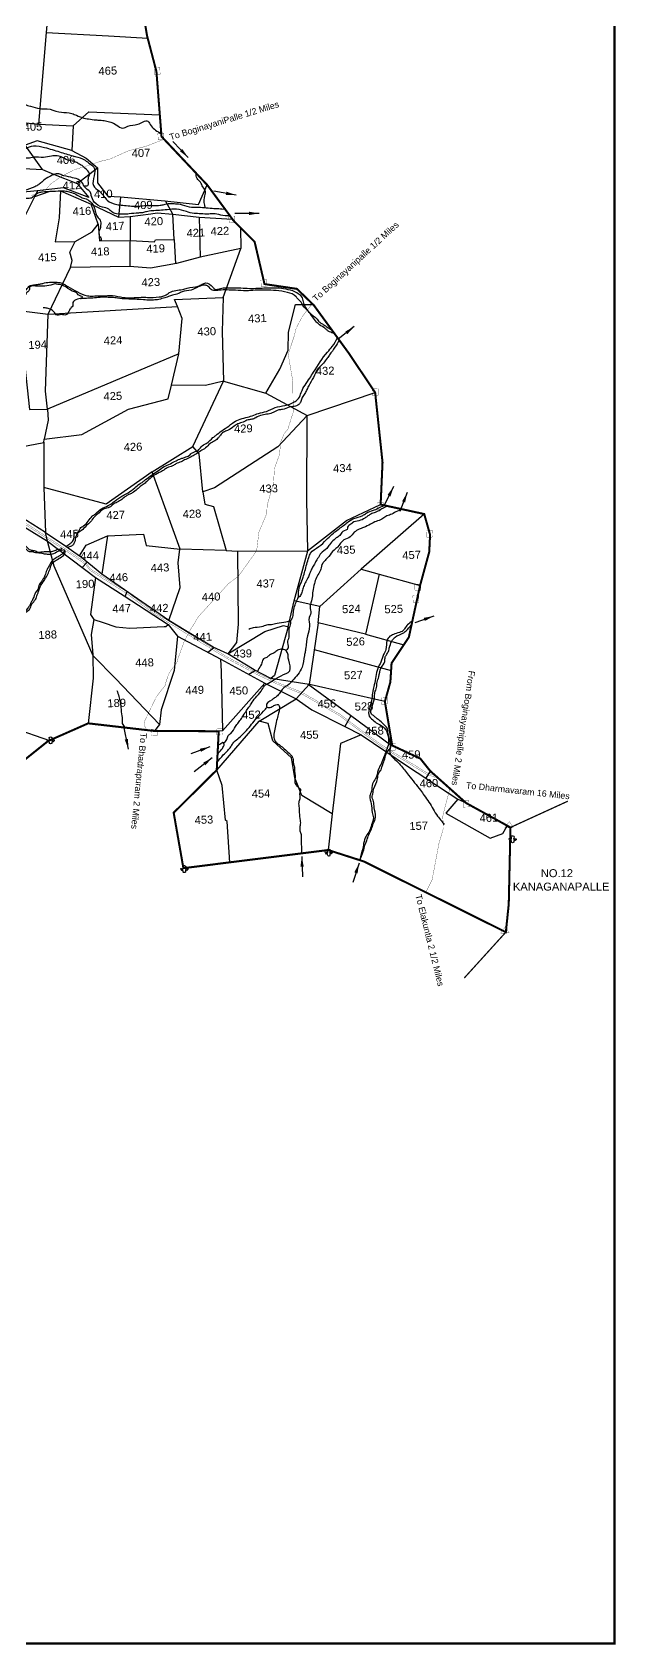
# Model space of a CAD drawing. Header units: feet. Extents: x 758300 to 768654, y 1597949 to 1607646.
# Drawn here: x 766350 to 768654, y 1597949 to 1604320 of the extents above; entities that cross this region are included whole.
import ezdxf

# ---------------------------------------------------------------- set-up
doc = ezdxf.new("R2010")
doc.units = ezdxf.units.FT
doc.header["$LTSCALE"] = 15
doc.header["$MEASUREMENT"] = 0
doc.linetypes.add('HIDDEN2', pattern=[0.1875, 0.125, -0.0625])
for name, color, linetype in [('PLOT', 7, 'Continuous'), ('PLOT NO', 7, 'Continuous'), ('ROAD', 6, 'Continuous'), ('TANKS AND STREAMS', 4, 'Continuous'), ('TEXT', 1, 'Continuous'), ('VILLAGE BOUNDARY', 5, 'Continuous'), ('VILLAGE N STONES', 1, 'Continuous')]:
    doc.layers.add(name, color=color, linetype=linetype)
doc.styles.get("Standard").update_dxf_attribs({"font": 'arial.ttf'})
doc.dimstyles.get("Standard").update_dxf_attribs({"dimtxt": 0.18, "dimasz": 40, "dimexe": 0.18, "dimexo": 0.0625, "dimgap": 0.09, "dimtad": 0, "dimtih": 1, "dimtoh": 1, "dimdec": 4, "dimzin": 0, "dimdsep": 46, "dimtxsty": 'Standard', "dimcen": 0.09, "dimadec": 0, "dimazin": 0, "dimtfac": 1, "dimtdec": 4, "dimtofl": 0, "dimtmove": 0, "dimatfit": 3, "dimfxl": 1, "dimtolj": 1, "dimtzin": 0, "dimarcsym": 0})

msp = doc.modelspace()

# ---------------------------------------------------------------- linework, layer by layer
at = {"layer": 'PLOT'}
for points in [[(766435.9, 1604656.6), (766405.5, 1604319.4), (766651, 1604306.3), (766805.9, 1604297.2)], [(766405.5, 1604319.4), (766375, 1603957.1), (766511.3, 1603950.4), (766573.9, 1604006.1), (766853.8, 1603993.7)], [(766506.1, 1603853.5), (766369, 1603891.9), (766321.7, 1603874.7), (766255.2, 1603872.1), (766125.4, 1603835.2), (766005.7, 1603801.5), (765954.9, 1603822.2), (765764.8, 1603814.7), (765563.9, 1603795.4), (765429.9, 1603815.7), (765379.3, 1603859.2), (765286.7, 1603894.1), (765246.6, 1603909.3), (765191.8, 1603930), (765178.8, 1603930.5), (765090.3, 1603991.4), (765089.7, 1604008.7), (765174.8, 1604004.9), (765184.4, 1603994.9), (765191.8, 1603930)], [(766189.8, 1603976.7), (766375, 1603957.1)], [(766511.3, 1603950.4), (766506.1, 1603853.5), (766562.5, 1603823), (766607.2, 1603785.2), (766608.3, 1603725.6), (766648.1, 1603673.1), (766698.7, 1603669.6), (766873.3, 1603654.2), (767006.9, 1603639.8), (767040.5, 1603717.5)], [(766201.9, 1603762.4), (766290.4, 1603784), (766390.7, 1603778.6), (766321.7, 1603874.7)], [(766390.7, 1603778.6), (766434.6, 1603760.2), (766527.5, 1603723.4), (766607.2, 1603785.2)], [(766527.5, 1603723.4), (766574.1, 1603667.6), (766473.4, 1603705.7), (766369.4, 1603694.2), (765993, 1603656.4), (766005.4, 1603703.7)], [(765993, 1603656.4), (765970.7, 1603627.4), (766218.6, 1603586.4), (766277.4, 1603505.4), (766360.5, 1603671.7), (766371.9, 1603694.5)], [(766360.5, 1603671.7), (766421.4, 1603691.9), (766462, 1603693.8), (766583.2, 1603641.4), (766690.2, 1603589.5), (766737.2, 1603592.2), (766817.9, 1603602.9), (766843.4, 1603606.3), (766905.2, 1603602.3), (766876.3, 1603653.9)], [(766462, 1603693.8), (766456.4, 1603587.5), (766440.4, 1603492.2), (766519.6, 1603494.2)], [(766610.5, 1603561.5), (766583.2, 1603641.4)], [(766698.7, 1603669.6), (766690.2, 1603589.5)], [(767172.5, 1603548), (767173, 1603466.3), (767013.6, 1603431.9), (766919.3, 1603406.2), (766817.1, 1603388.7), (766735.9, 1603394.3), (766501.6, 1603391), (766508, 1603418.5), (766498.5, 1603451.9), (766519.6, 1603494.2), (766586.7, 1603532.1), (766610.5, 1603561.5), (766616.3, 1603496.6), (766738.1, 1603497.8), (766833.3, 1603492.2), (766836.7, 1603500.1), (766910.8, 1603501.2), (766905.2, 1603602.3)], [(766737.2, 1603592.2), (766735.9, 1603394.3)], [(766905.2, 1603602.3), (767009.7, 1603589.9), (767140.5, 1603581.9)], [(767009.7, 1603589.9), (767013.6, 1603431.9)], [(766413.3, 1603206.5), (766923.7, 1603237.3), (766912, 1603264.5), (767103.9, 1603272), (767173, 1603466.3)], [(766910.8, 1603501.2), (766916.2, 1603405.7)], [(766251.1, 1603396), (766281.2, 1603285.1), (766296.6, 1603220.9), (766413.3, 1603206.5), (766501.6, 1603391)], [(767103.9, 1603272), (767099.3, 1603137.5), (767105.1, 1602941.5), (767034.3, 1602925.2), (766900.5, 1602925.9), (766928.4, 1603049.6), (766941.7, 1603189.6), (766923.7, 1603237.3)], [(766296.6, 1603220.9), (766339.1, 1602829.9), (766410.2, 1602831.6), (766412.6, 1602787.8), (766397.7, 1602712.6), (766546.5, 1602731.2), (766730.7, 1602831.3), (766887.1, 1602872.4), (766900.5, 1602925.9)], [(766928.4, 1603049.6), (766410.2, 1602831.6), (766401.9, 1602901.9), (766413.3, 1603206.5)], [(766823.3, 1602583), (766984.2, 1602684.2), (767105.1, 1602941.5), (767272.5, 1602893.9), (767327.1, 1602989.8), (767360.1, 1603064.6), (767361.6, 1603134.8), (767389.3, 1603244.9), (767458.7, 1603244.9)], [(767272.5, 1602893.9), (767435.6, 1602805.9), (767703.8, 1602897)], [(767435.6, 1602805.9), (767319.9, 1602681.7), (767069.5, 1602520), (767023.7, 1602504.7), (767009.2, 1602655.3), (766984.2, 1602684.2)], [(767115.1, 1602272.2), (767159.9, 1602270.2), (767437.5, 1602271), (767434, 1602473.1), (767435.6, 1602805.9)], [(766176.2, 1602485.6), (766188.8, 1602529), (766181.9, 1602658.9), (766395.3, 1602698.8), (766397.7, 1602712.6)], [(766395.7, 1602701), (766395.5, 1602521), (766403, 1602343.9), (766483.1, 1602289.2), (766536.7, 1602251.9), (766563.5, 1602293.2), (766646.9, 1602330), (766789.6, 1602336.7), (766799.9, 1602292.4), (766933.5, 1602278.5), (766823.3, 1602583), (766642.1, 1602455.7), (766395.5, 1602521)], [(767023.7, 1602504.7), (767031.3, 1602455.3), (767065.1, 1602446.6), (767115.1, 1602272.2), (766933.5, 1602278.5)], [(766179.3, 1602452.1), (766410.6, 1602310.1), (766403, 1602343.9), (766176.2, 1602485.6)], [(767437.2, 1602271), (767591, 1602391.9), (767725.5, 1602454.3)], [(767897.6, 1602416.8), (767648.3, 1602198.6), (767719.6, 1602179), (767881.3, 1602134.9)], [(766410.6, 1602310.1), (766600.5, 1602165.9), (766712.6, 1602093.6), (766887.3, 1601980.9), (766923.7, 1601934.3), (767095, 1601843.2), (767268.7, 1601748.8), (767352.8, 1601706), (767392.3, 1601686.4), (767454, 1601642.8), (767583.9, 1601577.3), (767649, 1601544.5), (767746.1, 1601478.9), (767831.9, 1601420.9), (768030.8, 1601289.6), (768062.7, 1601275.1)], [(766852.4, 1601585.5), (766678.7, 1601766.7), (766590.7, 1601856.5), (766437.2, 1602210.9), (766410.6, 1602310.1)], [(766646.9, 1602330), (766624.3, 1602179.3)], [(767361.1, 1601971.1), (767306.4, 1601778.2), (767292.3, 1601767.2), (767226.6, 1601801.2), (767122.9, 1601863.8), (767064.9, 1601890.3), (766956.9, 1601955.2), (766888.9, 1601996.1), (766624.3, 1602179.3), (766536.7, 1602251.9)], [(766888.9, 1601996.1), (766933.8, 1602126.4), (766926.8, 1602224.2), (766932.4, 1602278.6)], [(767159.9, 1602270.2), (767163.6, 1601981.7), (767156.1, 1601909.4), (767122.9, 1601863.8), (767268.1, 1601952.6), (767342.1, 1601976.4), (767361.1, 1601971.1), (767384.7, 1602074.1)], [(767485.2, 1602051), (767384.2, 1602074.2), (767437.5, 1602271.2)], [(766546.4, 1602204.3), (766567, 1602226.5)], [(767665.9, 1601941.8), (767478.4, 1601986.4), (767485.2, 1602051), (767648.3, 1602198.6)], [(767719.6, 1602179), (767665.9, 1601941.8), (767817.4, 1601900.5)], [(766600.5, 1602165.9), (766579.7, 1602019.8), (766592.7, 1602000), (766630.3, 1601987.7), (766680.7, 1601971.4), (766735.8, 1601965.9), (766870.8, 1601972.1), (766877.4, 1601972.3), (766887.3, 1601980.9)], [(766716.7, 1602090.7), (766725.3, 1602110.2)], [(766592.7, 1602000), (766582.8, 1601941), (766589.2, 1601859.9), (766591.1, 1601768.8), (766571, 1601589.7)], [(767478.4, 1601986.4), (767443.1, 1601743.8), (767292.3, 1601767.2)], [(766923.7, 1601934.3), (766910.3, 1601798.6), (766859.4, 1601642.6), (766852.4, 1601585.5), (766833.4, 1601559.5)], [(767043.4, 1601871.6), (767065.9, 1601887.7)], [(767463, 1601881), (767766.9, 1601799.1)], [(767103.2, 1601562.1), (767097.6, 1601795), (767095, 1601843.2)], [(767231.4, 1601798.2), (767204.9, 1601783.2)], [(767268.7, 1601748.8), (767101.7, 1601560.4), (767083.5, 1601558.6)], [(767533.7, 1601232), (767413.9, 1601304.7), (767386.4, 1601374.1), (767373.2, 1601453.9), (767300.3, 1601521), (767281.9, 1601589.2), (767245.9, 1601597.9), (767392.3, 1601686.4), (767443.1, 1601743.8)], [(767439.6, 1601744.3), (767607, 1601622.4), (767768.1, 1601502.4), (767771.2, 1601502.3)], [(767742.3, 1601675.6), (767439.6, 1601744.3)], [(766205.3, 1601690.5), (766229.9, 1601683.3), (766275.3, 1601571.7), (766417.8, 1601522)], [(767129.6, 1601040.4), (767120.1, 1601201.7), (767112.5, 1601207.8), (767099.9, 1601343.7), (767078.5, 1601405.2), (767245.9, 1601597.9)], [(767585.2, 1601578.3), (767609, 1601620.5)], [(767649, 1601544.5), (767567.3, 1601510), (767533.7, 1601232), (767518.4, 1601089.2)], [(767921.6, 1601401.2), (767903.5, 1601373.7)], [(768030.8, 1601289.6), (767983.2, 1601234.3), (768158.1, 1601136.4), (768208.4, 1601154), (768225.6, 1601185.2)]]:
    msp.add_lwpolyline(points, dxfattribs=at)
at = {"layer": 'PLOT NO', "color": 5, "const_width": 10}
msp.add_lwpolyline([(758305.3, 1606965.9), (768648.6, 1606965.9), (768648.6, 1597954), (758305.3, 1597954)], close=True, dxfattribs=at)
at = {"layer": 'ROAD', "linetype": 'HIDDEN2', "ltscale": 10, "const_width": 1}
for points in [[(766346.9, 1603674.9), (766381.3, 1603691), (766404.7, 1603698.5), (766421.1, 1603719.8), (766467.9, 1603752.6), (766517.7, 1603777.8), (766556.9, 1603789.5), (766631.8, 1603814.3), (766652.2, 1603817.1), (766731.1, 1603852.6), (766796.5, 1603869), (766856.2, 1603891.8), (766871.1, 1603897.2)], [(766802.1, 1601563.1), (766791.3, 1601584), (766795.1, 1601601.2), (766840.2, 1601695), (766874.3, 1601738.9), (766877, 1601749.5), (766889.3, 1601786.9), (766921.2, 1601830.4), (766925.7, 1601846.5), (766951.5, 1601917.2), (766975.4, 1601961), (767007, 1602012.2), (767069.2, 1602080.6), (767124.8, 1602141.8), (767164.7, 1602172), (767228, 1602260.2), (767236.2, 1602271.6), (767244.8, 1602345.1), (767275.9, 1602418.6), (767277.5, 1602451.1), (767302.9, 1602540.4), (767306.2, 1602596.8), (767326.3, 1602651.6), (767331, 1602702), (767345.6, 1602735.8), (767359.4, 1602752.4), (767380.3, 1602819.2), (767378.8, 1602941.4), (767360.5, 1603048.2), (767383.7, 1603118.1), (767392.4, 1603152.1), (767416.6, 1603197.4), (767447.7, 1603237.7), (767446.3, 1603256.8)], [(767941.5, 1601376.3), (767907.1, 1601388.4), (767794.6, 1601457.5), (767733, 1601495.3), (767667.3, 1601542.3), (767579.1, 1601607.9), (767561.3, 1601621.1), (767423.2, 1601700.9), (767412.6, 1601707.1), (767319.5, 1601744.1), (767241.2, 1601780.8), (767120.6, 1601845.1), (766830.7, 1602022.8), (766720, 1602104.8), (766578.4, 1602194.1), (766560.2, 1602217.8), (766500.3, 1602259.7), (766246.9, 1602424.9)], [(767943.1, 1601382), (767908.8, 1601394.1), (767796.3, 1601463.3), (767734.6, 1601501), (767668.9, 1601548.1), (767580.7, 1601613.6), (767562.9, 1601626.9), (767424.8, 1601706.7), (767414.2, 1601712.8), (767321.2, 1601749.8), (767242.9, 1601786.5), (767122.2, 1601850.8), (766832.3, 1602028.5), (766721.6, 1602110.5), (766580, 1602199.8), (766561.8, 1602223.5), (766501.9, 1602265.5), (766248.5, 1602430.6)], [(767998.9, 1601332.1), (767977.2, 1601249.1), (767971, 1601222.8), (767973.3, 1601175.3), (767955.8, 1601115.2), (767943.5, 1601050.1), (767928.5, 1600970.9), (767904.1, 1600922)]]:
    msp.add_lwpolyline(points, dxfattribs=at)
at = {"layer": 'TANKS AND STREAMS'}
for points in [[(764504.1, 1604143.7), (764534.1, 1604131.5), (764536.7, 1604124.1), (764551, 1604113.4), (764575.3, 1604105.9), (764606.2, 1604095.3), (764629.9, 1604086), (764660.4, 1604079), (764683.7, 1604085.3), (764719.2, 1604087.2), (764772, 1604090.7), (764800.6, 1604093.1), (764834.3, 1604101.3), (764872, 1604106.1), (764930.7, 1604106.1), (764949.5, 1604102.7), (764970, 1604105.3), (765004.9, 1604097.7), (765011.7, 1604086.7), (765022.9, 1604070.5), (765038.8, 1604049.6), (765041.8, 1604046.2), (765049.2, 1604032.4), (765064.7, 1604015.1), (765070.4, 1604002), (765077.4, 1603991.8), (765088.6, 1603980.2), (765107.4, 1603965.4), (765127.9, 1603940.9), (765158.9, 1603932.2), (765177.8, 1603927), (765201.5, 1603917.2), (765215, 1603912.8), (765227.8, 1603904.9), (765247.9, 1603897), (765262.1, 1603892.4), (765292.1, 1603878.5), (765325.5, 1603866.5), (765349.4, 1603858.5), (765373, 1603845.1), (765395.4, 1603835), (765420.9, 1603811.7), (765442.4, 1603804.3), (765472.2, 1603796), (765496, 1603788.2), (765536.6, 1603785.2), (765558.4, 1603780.2), (765609, 1603771.7), (765638.7, 1603772.1), (765674, 1603772.4), (765699.8, 1603774.7), (765764.6, 1603777.2), (765771, 1603784.6), (765810.9, 1603791), (765840, 1603793.4), (765865.6, 1603800.6), (765942, 1603809.7), (766016.4, 1603793.1), (766049.2, 1603778.5), (766075.3, 1603778.5), (766116.4, 1603802.4), (766139.4, 1603821.8), (766185, 1603835.5), (766227.2, 1603842), (766251.9, 1603851.6), (766277.1, 1603856.5), (766290.5, 1603854.9), (766355.5, 1603871.5), (766398.8, 1603865.5), (766458.1, 1603847.9), (766483.5, 1603839.9), (766510.2, 1603832), (766548.1, 1603820.5), (766568.3, 1603807.8), (766585.2, 1603794.9), (766595.1, 1603784.2), (766594.5, 1603753.5), (766592.2, 1603714.4), (766614.3, 1603693.2), (766632.2, 1603673.7), (766645.9, 1603657.1), (766683.7, 1603639.9), (766707.6, 1603637), (766763, 1603633.1), (766793.1, 1603635.3), (766827.4, 1603635.9), (766855.3, 1603637), (766871.3, 1603639.9), (766888.1, 1603643.6), (766900.3, 1603643.6), (766910.3, 1603643.4), (766933.5, 1603640.8), (766969.9, 1603630.8), (767007.3, 1603629.2), (767067.4, 1603624.6), (767093.1, 1603623.3), (767104.9, 1603622)], [(766038.7, 1604025.5), (766076.7, 1604028.8), (766103.9, 1604032.5), (766148.2, 1604040.2), (766175.2, 1604048.1), (766188.4, 1604048.3), (766213.6, 1604041.4), (766222.4, 1604061.7), (766232.5, 1604062.6), (766266.6, 1604049.4), (766296.1, 1604040.5), (766343, 1604028.2), (766380.2, 1604018.8), (766408.6, 1604018), (766455, 1604006.2), (766495.6, 1604001.8), (766516.3, 1603995.8), (766548, 1603983.1), (766572.9, 1603977.7), (766601, 1603974.1), (766616.8, 1603973.1), (766639.6, 1603970.2), (766681, 1603955), (766707.6, 1603941.7), (766727.5, 1603949.4), (766766.7, 1603956.7), (766806.5, 1603968.6), (766819.4, 1603950.5), (766837.1, 1603933.7), (766859.6, 1603919.7)], [(766553.5, 1603714.1), (766569.2, 1603715.2), (766571.7, 1603743.3), (766576, 1603761), (766558.1, 1603783.7), (766546.9, 1603793.3), (766533.4, 1603800.8), (766517.8, 1603809), (766496.8, 1603813.4), (766471.9, 1603824.4), (766449.2, 1603832), (766426.3, 1603831.1), (766394.9, 1603825.5), (766356.2, 1603826.6), (766333.6, 1603822.3), (766314.2, 1603823.2), (766285.4, 1603808.5), (766262.6, 1603808.8), (766229.8, 1603793.9), (766203.3, 1603784.9), (766178.8, 1603765.9), (766159.8, 1603759.1), (766136.6, 1603743.3), (766116.7, 1603739.3), (766095.7, 1603731.3), (766074.9, 1603730.9), (766051.3, 1603738.8), (766028.7, 1603751.9), (766011.5, 1603762.1), (765983.7, 1603765), (765953.6, 1603776.3), (765912.9, 1603776.4), (765871.3, 1603774.4), (765845.6, 1603773.4), (765828, 1603771.9), (765804.9, 1603767), (765766.4, 1603757.9), (765738.1, 1603748.4), (765711.9, 1603751.4), (765689.5, 1603750.1), (765673.6, 1603745.5), (765669.1, 1603739.6)], [(767130.6, 1603595.4), (767111.3, 1603595.6), (767078.6, 1603602), (767065.7, 1603603.6), (767047.3, 1603602.1), (767015, 1603603.2), (766989.4, 1603604.5), (766958.6, 1603611.7), (766920.1, 1603621.8), (766882.5, 1603619), (766823.3, 1603614.9), (766801.2, 1603611.5), (766785.9, 1603607.4), (766769.3, 1603606.2), (766732.6, 1603602.7), (766714, 1603601.2), (766683.1, 1603603.6), (766664.4, 1603610.8), (766652.2, 1603621.4), (766627.9, 1603629.1), (766595.2, 1603649.7), (766583.2, 1603675.6), (766578.5, 1603690.3), (766556.3, 1603709.1), (766549.9, 1603722.4), (766501.9, 1603747.4), (766466.4, 1603756.3), (766450.7, 1603761.2), (766428.5, 1603755.2), (766405.7, 1603742.8), (766387.6, 1603728), (766374.7, 1603718), (766360.9, 1603710), (766317.4, 1603695.2), (766300.8, 1603692.3), (766288.7, 1603692.4), (766269.2, 1603691.1), (766248.3, 1603689.1), (766234.6, 1603686.3), (766222.3, 1603686.1), (766206.2, 1603684.9), (766194.4, 1603684.1), (766163.5, 1603680.6), (766151.7, 1603681), (766143.7, 1603679.6), (766133.8, 1603670.6), (766131.5, 1603653.8), (766128, 1603648), (766128, 1603647.1), (766140, 1603649.9), (766148.7, 1603653.6), (766162.3, 1603659), (766179.6, 1603659.4), (766206.6, 1603658.8), (766255.9, 1603663.8), (766277.1, 1603665.2), (766286.2, 1603668.2), (766295.7, 1603667.7), (766308.8, 1603665.3), (766330, 1603665.5), (766346.7, 1603666.8), (766355.7, 1603672.3), (766364.9, 1603680.4), (766421.4, 1603691.9), (766462, 1603693.8), (766482.8, 1603693.1), (766499.6, 1603688.8), (766522.4, 1603680.2), (766542.9, 1603668.7), (766563.3, 1603661.7), (766590.9, 1603637.7), (766598.7, 1603613.5), (766601.3, 1603604.7), (766605.1, 1603595.7), (766610.9, 1603587.6), (766621.2, 1603567.6), (766619.1, 1603554.9), (766618.4, 1603543.1), (766613.1, 1603532.8), (766614.3, 1603518.9), (766614.7, 1603515), (766621.2, 1603508.5), (766621.3, 1603496.6)], [(767033.2, 1603627.6), (767029.9, 1603667.5), (767034.3, 1603691.7), (767024, 1603709.5), (767014, 1603727.8), (767001.2, 1603742.8), (766996.9, 1603763.7)], [(765418.4, 1602957.7), (765421.2, 1602960), (765427.1, 1602965), (765435.5, 1602972.5), (765441.1, 1602976.8), (765458.8, 1602985.3), (765490.3, 1603006.3), (765498.8, 1603014.6), (765508.5, 1603021.6), (765539.6, 1603035.4), (765551.8, 1603043.7), (765566.2, 1603051.8), (765590.5, 1603069.4), (765608.1, 1603082.9), (765619.1, 1603087.9), (765658, 1603100.1), (765670.5, 1603102.5), (765681.7, 1603103.6), (765703.3, 1603117), (765723.1, 1603125.4), (765733, 1603134.5), (765773.9, 1603134), (765789.5, 1603132.8), (765802.6, 1603138.2), (765812.6, 1603145.7), (765840.3, 1603174.8), (765856.4, 1603184.7), (765871.4, 1603187.2), (765894.8, 1603190.3), (765912, 1603194.3), (765916.9, 1603194.2), (765941.4, 1603198.5), (765955.1, 1603210), (765975.1, 1603224.6), (765989.1, 1603234.5), (766001.4, 1603243.3), (766019, 1603264.1), (766046.1, 1603264.1), (766059.1, 1603265.3), (766079.9, 1603266.9), (766112.1, 1603271.2), (766158.6, 1603266), (766171.8, 1603268.1), (766190.4, 1603269.8), (766211, 1603272.8), (766216.6, 1603274.9), (766251.4, 1603282.8), (766277.7, 1603283), (766291.3, 1603287.9), (766303.5, 1603290.7), (766313.5, 1603293), (766323.9, 1603299.5), (766337.2, 1603316.2), (766361.1, 1603323), (766379.5, 1603325.2), (766392.1, 1603328.3), (766417.9, 1603332.8), (766448.8, 1603332.6), (766458.6, 1603331.6), (766475.3, 1603325.3), (766482.1, 1603321.5), (766557.6, 1603282.1), (766579.3, 1603278), (766603, 1603278.6), (766627.7, 1603278.8), (766666.6, 1603280), (766708.9, 1603272.8), (766779.5, 1603273.1), (766804.9, 1603273), (766851.2, 1603274.4), (766865.6, 1603277.4), (766882.3, 1603285.2), (766892.6, 1603291.9), (766943.2, 1603304.5), (766962.1, 1603309.5), (767004.9, 1603317.5), (767021.3, 1603324.8), (767034.9, 1603329.9), (767063.1, 1603312.7), (767071.6, 1603304.9), (767093.4, 1603308.2), (767133.2, 1603310.4), (767156.5, 1603311), (767190.9, 1603309.1), (767257.2, 1603309.6), (767316.6, 1603310.8), (767350.7, 1603306.5), (767385.4, 1603296.2), (767404.2, 1603285.6), (767415.7, 1603271.2), (767421.5, 1603250.6), (767450.8, 1603206.9), (767462.8, 1603197.5), (767477.9, 1603182.6), (767483.5, 1603176.1), (767492.2, 1603170), (767504.9, 1603162.1), (767514.3, 1603155), (767532.8, 1603144.2)], [(766540.9, 1603268.3), (766543.3, 1603268.5), (766545, 1603270.9), (766549, 1603273.8), (766542.2, 1603277.8), (766532.1, 1603283.5), (766525.3, 1603291.2), (766508.4, 1603297.9), (766473.7, 1603318.9), (766452.2, 1603324.3), (766438.9, 1603325.9), (766431.9, 1603324.1), (766362.7, 1603317.6), (766339.7, 1603312.6), (766337.2, 1603298.1), (766328.4, 1603292.3), (766325.7, 1603287.9), (766319.6, 1603282.8), (766314.6, 1603281.9), (766289.2, 1603281.2), (766273.5, 1603278.2), (766262.1, 1603275.1), (766217.6, 1603270.4), (766202.5, 1603267.5), (766182.7, 1603265.6), (766143.2, 1603259.4), (766126.8, 1603260.7), (766117, 1603262.4), (766093.3, 1603260.5), (766078.5, 1603258.8), (766058.8, 1603258), (766046.4, 1603257.6), (766037.8, 1603258.4), (766018.3, 1603255.1), (766006.2, 1603249.3), (765996.1, 1603234.9), (765986, 1603232.4), (765970.7, 1603215.6), (765966.9, 1603211.8), (765958.3, 1603203.8), (765954.3, 1603200.2), (765950.7, 1603197.5), (765920.3, 1603186.6), (765902.2, 1603181.6), (765887.8, 1603180.4), (765872.7, 1603178.6), (765849.6, 1603172.4), (765838.4, 1603161.6), (765830.6, 1603154.4), (765813.2, 1603135.5), (765797.9, 1603122.8), (765789, 1603120.8), (765776.7, 1603122.5), (765765.3, 1603125.8), (765753.6, 1603128.1), (765740.8, 1603128.8), (765711.7, 1603112.3), (765695.3, 1603100.8), (765682.6, 1603095.2), (765669, 1603093.9), (765658.3, 1603093.7), (765650.7, 1603092.3), (765634.7, 1603084.8), (765611.9, 1603078.1), (765598.3, 1603066.7), (765584.7, 1603056.3), (765507.7, 1603007.6), (765486.9, 1602995.8), (765477.6, 1602990.2), (765457.2, 1602976.6), (765440.9, 1602969.6), (765429.9, 1602967.6)], [(767542.7, 1603130.7), (767524.2, 1603136.8), (767514.2, 1603143.2), (767505.7, 1603150.7), (767484.7, 1603164.4), (767472.5, 1603174.9), (767439.7, 1603217.8), (767418.8, 1603241), (767409, 1603257), (767398.6, 1603266.6), (767391.8, 1603275.3), (767357.4, 1603292.4), (767312.8, 1603299.6), (767229.7, 1603300.7), (767195.4, 1603299.1), (767152.7, 1603300.7), (767087.6, 1603301), (767070.9, 1603299.8), (767060.8, 1603301.7), (767045.2, 1603316.4), (767033.9, 1603321), (766976.9, 1603302), (766942.3, 1603295.4), (766927.3, 1603287.6), (766903.5, 1603281.9), (766888.1, 1603276), (766867.9, 1603269.9), (766844.1, 1603263.4), (766833.8, 1603262.7), (766815.5, 1603262), (766788.9, 1603263.5), (766723.8, 1603266.5), (766687.1, 1603269.6), (766675.6, 1603271.7), (766658.8, 1603272.1), (766639.8, 1603273.6), (766581.7, 1603269.4), (766569.7, 1603269.2), (766559.4, 1603268.8), (766538.8, 1603268), (766528.3, 1603265.4), (766510.7, 1603252.4), (766510, 1603239.6), (766504.4, 1603232.9), (766497.6, 1603222.9), (766483, 1603203.4), (766466.5, 1603204.7), (766443.6, 1603204.1), (766439.2, 1603211.2), (766426.1, 1603223.2), (766417.5, 1603227.9), (766400.9, 1603231.2), (766393.1, 1603232)], [(766483.1, 1602289.2), (766498.8, 1602299), (766509.1, 1602308.7), (766515.5, 1602325.9), (766519.3, 1602343.8), (766526.2, 1602342.4), (766539.6, 1602359.9), (766552.8, 1602369.9), (766571.2, 1602388.1), (766586.6, 1602408), (766599.4, 1602417.2), (766611.4, 1602428.5), (766624, 1602437.8), (766649.9, 1602450.2), (766670, 1602463.4), (766699.5, 1602484.7), (766718.1, 1602495.8), (766728.3, 1602501), (766755.3, 1602520.7), (766773.6, 1602535.7), (766786.9, 1602544.1), (766797.5, 1602552.7), (766823.3, 1602571.8), (766845.9, 1602586.9), (766870.9, 1602604.4), (766895.9, 1602615.8), (766917.7, 1602627.3), (766937.8, 1602635.6), (766951, 1602640.6), (766970.6, 1602648.8), (766982.5, 1602659.2), (767004.9, 1602668.3), (767016.8, 1602682.3), (767037.2, 1602695.8), (767063.7, 1602718.8), (767074.8, 1602727.7), (767098.4, 1602745.5), (767125.8, 1602764.5), (767140.8, 1602776), (767164.2, 1602789.1), (767193.1, 1602797.7), (767218.5, 1602805.3), (767243.8, 1602814.4), (767274.3, 1602822.3), (767309.8, 1602837.3), (767347, 1602845.8), (767367, 1602851.5), (767387.5, 1602861.4), (767401.5, 1602873.5), (767412, 1602897.3), (767445.5, 1602953.4), (767460.5, 1602976.7), (767515.7, 1603056.7), (767534.5, 1603078.9), (767555.4, 1603113.3)], [(767562.1, 1603104), (767545.1, 1603075.9), (767524.2, 1603046.1), (767514.3, 1603032.3), (767499.4, 1603013.2), (767483.7, 1602997.5), (767464.1, 1602965.5), (767446.2, 1602931.7), (767443, 1602926.6), (767434.2, 1602908.7), (767426, 1602892.7), (767415.7, 1602877.7), (767410.5, 1602861.1), (767402.2, 1602849.7), (767384, 1602841.7), (767365, 1602839.2), (767338.4, 1602829.7), (767323.3, 1602828.1), (767301.6, 1602818.2), (767281.3, 1602812), (767257.3, 1602808.1), (767232.6, 1602797.3), (767216.7, 1602791), (767203, 1602789), (767182.8, 1602780), (767161.6, 1602772.9), (767147.6, 1602764), (767121.3, 1602747.3), (767105.1, 1602740), (767092.7, 1602728.5), (767085.2, 1602718.4), (767070.5, 1602706.4), (767052.7, 1602695.2), (767034, 1602678.2), (767015.4, 1602665.9), (766993.5, 1602651.4), (766978.1, 1602643), (766956.2, 1602632.7), (766938.5, 1602623.4), (766917.3, 1602614.7), (766904.3, 1602606.7), (766882.4, 1602599.2), (766869.5, 1602590.3), (766850.7, 1602580.5), (766825.3, 1602565.6), (766805.6, 1602548.5), (766792, 1602536.5), (766776.1, 1602525.9), (766764.9, 1602514.6), (766744.5, 1602500.3), (766732, 1602493.5), (766720.6, 1602487.9), (766704, 1602474.2), (766685.7, 1602464), (766667.4, 1602453.3), (766655.6, 1602443.5), (766634, 1602437.2), (766614.2, 1602422), (766594.4, 1602404.3), (766579.7, 1602386), (766563.5, 1602370.3), (766544.1, 1602351.6), (766529.4, 1602340.4), (766521.4, 1602323.7), (766515, 1602299.9), (766504.8, 1602290.1), (766489.2, 1602285)], [(767106, 1601512.5), (767118.1, 1601525.5), (767124.2, 1601541.4), (767134.5, 1601549.7), (767152.1, 1601577.4), (767164.5, 1601593.6), (767175.7, 1601608.4), (767189.7, 1601631.3), (767214.9, 1601666.9), (767231.1, 1601691), (767254.2, 1601716.8), (767266.6, 1601737.5), (767276.8, 1601744.7), (767301.7, 1601759.7), (767332.8, 1601778), (767366.4, 1601797.6), (767362.6, 1601839.2), (767360.2, 1601855.9), (767355.8, 1601872.3), (767350.9, 1601878), (767357.4, 1601882.4), (767358.8, 1601909.1), (767364.3, 1601930.3), (767364, 1601950), (767367.8, 1601973.5), (767371.2, 1601983.7), (767369.9, 1601991.9), (767376.8, 1602004.8), (767381.2, 1602027.2), (767394.8, 1602074.8), (767399.7, 1602086.6), (767401.1, 1602108.6), (767419.6, 1602166.8), (767426.6, 1602191.6), (767442.1, 1602244.7), (767449.2, 1602262.2), (767481.7, 1602288.1), (767510.6, 1602314.6), (767557.3, 1602355.6), (767592.6, 1602381.9), (767619.5, 1602399.2), (767654.8, 1602411.1), (767668.8, 1602420.2), (767696.7, 1602431.5), (767715.2, 1602439.4), (767738.3, 1602451.5)], [(767811.5, 1602435.5), (767785, 1602424.9), (767764.7, 1602414.5), (767746, 1602407.5), (767730, 1602396.3), (767707.9, 1602387.8), (767685.1, 1602376.6), (767658.3, 1602363.5), (767640.1, 1602356.6), (767621.6, 1602344.7), (767605.1, 1602326.2), (767580.6, 1602314.6), (767555.4, 1602285.9), (767541.9, 1602274.4), (767520.4, 1602248.6), (767505.9, 1602233.4), (767496.7, 1602223), (767488.8, 1602198.4), (767484.3, 1602187.3), (767471.8, 1602165.6), (767464.4, 1602142.1), (767457.5, 1602111.5), (767455.3, 1602087.6), (767448.8, 1602059.4), (767447.7, 1602043.1), (767450.6, 1602031.9), (767443.7, 1602007.9), (767444.8, 1601973.2), (767436.9, 1601935), (767429.9, 1601887.4), (767427.9, 1601874), (767424.8, 1601857.2), (767415.1, 1601811.7), (767398.6, 1601782.8), (767377.5, 1601759), (767364.2, 1601744.9), (767337.3, 1601724), (767325, 1601706.3), (767310.1, 1601692.3), (767296.8, 1601682.9), (767274.5, 1601659), (767277.1, 1601654.3), (767293.7, 1601653.8), (767307.9, 1601661.7), (767323.6, 1601662.1), (767326, 1601646.3), (767322.6, 1601630.3), (767316.7, 1601607.1), (767304.9, 1601553.2), (767305.4, 1601528.4), (767315.7, 1601512.4), (767327.4, 1601503.5), (767345.1, 1601488.7), (767363.8, 1601472.2), (767372.3, 1601463.7), (767379.3, 1601451.5), (767380.2, 1601435), (767384.1, 1601421.3), (767385.5, 1601399.2), (767388.1, 1601380.2), (767386.4, 1601360.8), (767392.9, 1601343.9), (767401.3, 1601336.6), (767408.7, 1601329.4), (767406.6, 1601316.6), (767406, 1601291), (767402.1, 1601277), (767403.7, 1601256.4), (767404.2, 1601238), (767407.6, 1601206.5), (767407.9, 1601186), (767406.3, 1601177.7), (767408.1, 1601161.6), (767411.9, 1601146.7), (767411.7, 1601128.6), (767413.4, 1601094), (767414, 1601078.9), (767414.3, 1601076.1)], [(767751.6, 1602448.6), (767730.8, 1602436.7), (767715.1, 1602427.8), (767703.4, 1602422.9), (767687.3, 1602416.7), (767675.4, 1602409.6), (767663, 1602400.6), (767639.8, 1602390.3), (767614.9, 1602382.1), (767608.5, 1602376.1), (767595.3, 1602364.8), (767595.2, 1602360.4), (767576, 1602347.5), (767564.1, 1602332.4), (767550.1, 1602322.2), (767541.5, 1602314.9), (767523.2, 1602295.7), (767512.9, 1602281.1), (767489, 1602260.9), (767482.2, 1602250.2), (767471.5, 1602231.8), (767461.4, 1602214.8), (767452.9, 1602199.2), (767445, 1602180.9), (767438.6, 1602164.7), (767427, 1602144.3), (767419.9, 1602125.2), (767414.3, 1602107.3), (767406, 1602091.5), (767399.7, 1602086.6)], [(766476.8, 1602274.8), (766464.6, 1602272.7), (766451.3, 1602268.4), (766428.9, 1602258.1), (766411, 1602257.4), (766394.1, 1602259.5), (766369.5, 1602263), (766357.9, 1602264.2), (766354, 1602266.9), (766339, 1602268), (766323.6, 1602280.1), (766313.5, 1602289.1), (766308.5, 1602298.3), (766295.9, 1602303.2), (766279.4, 1602301.2), (766262.4, 1602287.3), (766258.9, 1602280.1), (766259.2, 1602263.2), (766253.7, 1602236), (766250.2, 1602226.2), (766245.6, 1602210.6), (766242.4, 1602215.4), (766245.3, 1602225.2), (766249.8, 1602236.9), (766249.5, 1602252.2), (766252.9, 1602273.8), (766255.8, 1602284.1), (766262, 1602296.1), (766281.3, 1602304.5), (766290.8, 1602309.5), (766299.2, 1602309.6), (766313.4, 1602302.4), (766320.4, 1602294.3), (766326.8, 1602288), (766343, 1602274.9), (766357.5, 1602272.7), (766373.9, 1602266.6), (766389.3, 1602267.5), (766408.3, 1602268.4), (766415.1, 1602268.3), (766418.6, 1602268.2), (766426.6, 1602268.9), (766435.7, 1602270.9), (766443.6, 1602274.5), (766453.1, 1602277.9), (766466.4, 1602281.2), (766465.8, 1602282.8)], [(765709.9, 1601666.7), (765726.3, 1601667.4), (765738.2, 1601668), (765761.6, 1601657.8), (765770.3, 1601654.4), (765781.3, 1601651.7), (765796.5, 1601651.6), (765802.4, 1601654.7), (765803, 1601663.6), (765805.4, 1601672.6), (765805.6, 1601682.2), (765806.4, 1601691.9), (765805.5, 1601722.3), (765802.5, 1601733.6), (765801.8, 1601745.9), (765801.6, 1601754.7), (765811.1, 1601781.8), (765814.1, 1601794.5), (765816.5, 1601805.3), (765818.8, 1601819.4), (765840, 1601836.1), (765846.3, 1601841.8), (765859.3, 1601848.8), (765866.5, 1601853.9), (765873.9, 1601859.6), (765898.3, 1601878), (765910.9, 1601881.7), (765933.6, 1601893.8), (765938.6, 1601896.5), (765950.9, 1601903.9), (765969.7, 1601911.6), (765987.3, 1601922.2), (766007.9, 1601932.7), (766021, 1601939.1), (766040.2, 1601952.1), (766041.5, 1601952.5), (766060, 1601948.9), (766070.1, 1601949), (766093.5, 1601952.9), (766132.7, 1601961.6), (766150.7, 1601966.2), (766171.3, 1601970.2), (766187, 1601973.1), (766208, 1601977.6), (766225.6, 1601983.2), (766242.4, 1601989.4), (766261.5, 1601992.9), (766284.6, 1601999.6), (766297.7, 1602008), (766316.5, 1602021.3), (766325, 1602028.7), (766338.9, 1602039.3), (766348.8, 1602061.4), (766362.9, 1602079.3), (766369.8, 1602097.7), (766374.1, 1602108.4), (766384.7, 1602135.3), (766403.1, 1602163.1), (766413.8, 1602183.8), (766422.8, 1602206), (766429.6, 1602223.6), (766444.8, 1602234), (766466.1, 1602247.4), (766473.8, 1602253.3), (766481.1, 1602271.2)], [(766476.8, 1602274.8), (766472.8, 1602262.9), (766463.3, 1602255), (766452.6, 1602248.3), (766436.6, 1602238.8), (766430.9, 1602234.4), (766425, 1602227.1), (766414.5, 1602207.7), (766407.4, 1602194.9), (766400.1, 1602174.5), (766392.6, 1602158.8), (766384, 1602146.7), (766378.7, 1602139.7), (766372, 1602118.7), (766366.9, 1602111.7), (766355.9, 1602088.3), (766349.2, 1602074.3), (766342.7, 1602062.6), (766337.3, 1602051.9), (766328, 1602038.4), (766319.3, 1602029.5), (766308.4, 1602021.8), (766295.6, 1602016.6), (766285.6, 1602010.9), (766272.8, 1602005.3), (766258.4, 1602002.3), (766244.3, 1601997.6), (766236.2, 1601993.1), (766224.8, 1601990.9), (766210.2, 1601988.5), (766194.5, 1601983.5), (766178.3, 1601978.2), (766168.7, 1601977.3), (766158.8, 1601974.4), (766140.7, 1601969.6), (766118.8, 1601962.9), (766110.2, 1601962), (766090.1, 1601958.4), (766069.3, 1601956.2), (766060.5, 1601957.4), (766053.9, 1601959.2), (766052, 1601967.3)], [(767370.3, 1601994.4), (767351.5, 1601990), (767316.4, 1601983.8), (767294.6, 1601979.1), (767275.4, 1601978), (767255.4, 1601970.6), (767222, 1601967.2), (767205.5, 1601960.6)], [(767850.7, 1601993.6), (767832, 1601979.4), (767820.1, 1601963.6), (767810.1, 1601952.8), (767799.4, 1601949.3), (767775.7, 1601940.4), (767762.4, 1601933.6), (767751.3, 1601918.5), (767746.4, 1601880.9), (767737.4, 1601861.2), (767726.3, 1601831.6), (767714.1, 1601806.8), (767706.2, 1601775.2), (767700.6, 1601742.3), (767694.6, 1601716.9), (767690.7, 1601687.3), (767682.4, 1601652.8), (767678.3, 1601624.3), (767694.4, 1601603.4), (767713.4, 1601588.8), (767741.2, 1601570.8), (767749.8, 1601555.6), (767756.7, 1601521.8), (767753.2, 1601495.6), (767746.1, 1601478.9), (767738.7, 1601457.2), (767727.2, 1601429.1), (767716.3, 1601404.7), (767711.4, 1601387.8), (767705.4, 1601371.6), (767693.4, 1601350.6), (767689.2, 1601322.2), (767683.4, 1601302.9), (767688.7, 1601271.8), (767692.5, 1601237.9), (767696.8, 1601216.9), (767689.9, 1601188.5), (767681.7, 1601165.6), (767668.3, 1601143.5), (767658.3, 1601115), (767653.7, 1601089.9), (767646.8, 1601068.4), (767644.9, 1601055.9), (767642.8, 1601049.2), (767654.2, 1601075), (767661.9, 1601102.4), (767670.7, 1601126.7), (767679.2, 1601149.8), (767689.5, 1601172.1), (767696.4, 1601192.2), (767705.7, 1601219.6), (767700.1, 1601257.8), (767697.5, 1601281), (767692.1, 1601301.7), (767694.2, 1601311.8), (767699, 1601332.2), (767713.2, 1601370.1), (767718.2, 1601393.2), (767727.1, 1601406.4), (767733.6, 1601426.2), (767741.8, 1601448.7), (767750.3, 1601476.1), (767762.2, 1601489.3), (767762.8, 1601518.6), (767754.5, 1601551.9), (767750.7, 1601571.1), (767740.5, 1601583.2), (767722.8, 1601599.6), (767708.8, 1601610.5), (767699.4, 1601618.5), (767689.8, 1601625.7), (767691.7, 1601656.7), (767701.5, 1601691), (767702.9, 1601710.9), (767709.7, 1601732), (767711.7, 1601752.6), (767718.2, 1601774.1), (767727.7, 1601809.6), (767741.6, 1601833.9), (767744, 1601852.1), (767750.6, 1601863.1), (767757.3, 1601878), (767762.2, 1601895.2), (767772.4, 1601919.6), (767782.4, 1601930.6), (767813.2, 1601945.7), (767825.7, 1601955.5), (767847.5, 1601978.8)], [(767351, 1601878.4), (767336, 1601882.7), (767318.7, 1601878.6), (767305.1, 1601868.6), (767286.3, 1601859.2), (767275.8, 1601850.4), (767262.7, 1601844), (767257, 1601829.4), (767245.3, 1601806.6), (767239.2, 1601794.7)], [(766684.7, 1601719.5), (766692.3, 1601695.8), (766700.1, 1601655.7), (766701.4, 1601635.5), (766705.5, 1601604.4), (766705.6, 1601589.5), (766717, 1601572.9)], [(767080, 1601435.3), (767104.5, 1601464.7), (767122.2, 1601482.7), (767134, 1601497.2), (767142.3, 1601510.6), (767161.3, 1601528.9), (767180.5, 1601545.5), (767196.4, 1601562), (767236, 1601609.6), (767263.5, 1601637.4), (767277.5, 1601653.9)], [(767081.8, 1601470.3), (767093.6, 1601481.6), (767103.2, 1601493.9), (767107.3, 1601503.1), (767105.4, 1601513.2), (767090.4, 1601506.6), (767083.5, 1601504.3)], [(767765.2, 1601501.1), (767764.4, 1601466.6), (767788.7, 1601441.5), (767803.2, 1601425.8), (767835.6, 1601384.8), (767882.9, 1601325.2), (767897.6, 1601304), (767916.3, 1601278.4), (767950.3, 1601223.4), (767966.3, 1601204), (767976.5, 1601190.2)]]:
    msp.add_spline(points, degree=3, dxfattribs=at)
at = {"layer": 'VILLAGE BOUNDARY', "linetype": 'HIDDEN2', "ltscale": 10, "const_width": 8}
msp.add_lwpolyline([(766785.8, 1604412.8), (766803.3, 1604307), (766840.3, 1604165.9), (766860.5, 1603908.5), (767042, 1603715.8), (767146, 1603574.4), (767228, 1603492.6), (767267, 1603325.4), (767395.1, 1603306.5), (767461.6, 1603242), (767600, 1603052), (767703.8, 1602897), (767733, 1602621.1), (767725.5, 1602454.3), (767897.6, 1602416.8), (767920.7, 1602334.9), (767917.4, 1602267.1), (767881, 1602133.5), (767836.8, 1601929.6), (767768.7, 1601827.7), (767763.9, 1601753.1), (767742.3, 1601675.6), (767771.2, 1601502.3), (767882, 1601450.6), (767921.6, 1601401.2), (768062.7, 1601275.1), (768238, 1601178.4), (768231.3, 1600876), (768219.8, 1600764.6), (767659.7, 1601043.8), (767518.4, 1601089.2), (766946.9, 1601017.5), (766908.5, 1601236.6), (767078.5, 1601405.2), (767086.3, 1601558.6), (766833.4, 1601559.5), (766571, 1601589.7), (766412.5, 1601519.7), (766120.9, 1601285.8)], dxfattribs=at)
at = {"layer": 'VILLAGE BOUNDARY', "linetype": 'HIDDEN2', "ltscale": 200, "const_width": 5}
for points in [[(768238, 1601178.4), (768464.1, 1601282)], [(768219.8, 1600764.6), (768055.3, 1600583.1)]]:
    msp.add_lwpolyline(points, dxfattribs=at)
at = {"layer": 'VILLAGE N STONES', "const_width": 1}
for points in [[(766830.8, 1604180.1), (766853.9, 1604181), (766854.9, 1604155.2), (766831.8, 1604154.3)], [(766846.2, 1603920.6), (766869.3, 1603921.5), (766870.3, 1603895.8), (766847.2, 1603894.9)], [(767126.4, 1603592.5), (767149.5, 1603593.4), (767150.5, 1603567.6), (767127.4, 1603566.7)], [(767252.9, 1603341.3), (767276.1, 1603342.2), (767277.1, 1603316.4), (767253.9, 1603315.5)], [(767692.2, 1602911.2), (767715.3, 1602912.1), (767716.3, 1602886.3), (767693.2, 1602885.4)], [(767712.2, 1602461.8), (767735.3, 1602462.7), (767736.3, 1602437), (767713.2, 1602436.1)], [(767907.2, 1602350.8), (767930.3, 1602351.7), (767931.3, 1602326), (767908.2, 1602325.1)], [(767860.2, 1602139.2), (767883.4, 1602140.1), (767884.4, 1602114.3), (767861.2, 1602113.4)], [(767852.8, 1602093.9), (767875.9, 1602094.7), (767876.9, 1602069), (767853.8, 1602068.1)], [(767727.7, 1601691.1), (767750.8, 1601692), (767751.8, 1601666.2), (767728.7, 1601665.3)], [(766819.6, 1601566.8), (766842.7, 1601567.7), (766843.7, 1601541.9), (766820.6, 1601541)], [(767078.2, 1601570.1), (767101.3, 1601571), (767102.3, 1601545.2), (767079.2, 1601544.3)], [(767761.6, 1601508), (767784.7, 1601508.9), (767785.7, 1601483.1), (767762.6, 1601482.2)], [(768050.8, 1601284.5), (768073.9, 1601285.4), (768074.9, 1601259.6), (768051.8, 1601258.7)]]:
    msp.add_lwpolyline(points, close=True, dxfattribs=at)
for points in [[(768215.3, 1601176.2), (768248.9, 1601177.5), (768233.6, 1601201.6), (768215.3, 1601176.2)], [(768199.4, 1600760.6), (768233.1, 1600761.9), (768217.7, 1600786), (768199.4, 1600760.6)]]:
    msp.add_lwpolyline(points, dxfattribs=at)
at = {"layer": 'VILLAGE N STONES'}
for points in [[(766412.8, 1601516.6), (766408.7, 1601524.7), (766418.6, 1601523.1), (766416.6, 1601534), (766423.1, 1601535.8), (766429.5, 1601531.2), (766425.7, 1601522.7), (766437, 1601523.5), (766432.4, 1601517.2), (766426.9, 1601517.3), (766426.9, 1601510.2), (766418.1, 1601510.5), (766417.5, 1601516.8), (766412.6, 1601516.7)], [(767511.3, 1601073.4), (767507.1, 1601081.5), (767517, 1601079.9), (767515, 1601090.8), (767521.5, 1601092.6), (767528, 1601088), (767524.2, 1601079.4), (767535.4, 1601080.3), (767530.8, 1601074), (767525.4, 1601074.1), (767525.4, 1601066.9), (767516.5, 1601067.3), (767516, 1601073.6), (767511, 1601073.5)], [(768236.6, 1601126.3), (768232.4, 1601134.4), (768242.3, 1601132.8), (768240.3, 1601143.7), (768246.8, 1601145.5), (768253.3, 1601140.9), (768249.5, 1601132.3), (768260.7, 1601133.2), (768256.1, 1601126.9), (768250.7, 1601127), (768250.7, 1601119.8), (768241.8, 1601120.2), (768241.3, 1601126.4), (768236.4, 1601126.4)], [(766940.5, 1601008.3), (766936.3, 1601016.4), (766946.2, 1601014.8), (766944.3, 1601025.7), (766950.8, 1601027.5), (766957.2, 1601022.9), (766953.4, 1601014.3), (766964.7, 1601015.2), (766960, 1601008.9), (766954.6, 1601009), (766954.6, 1601001.8), (766945.7, 1601002.2), (766945.2, 1601008.5), (766940.3, 1601008.4)]]:
    msp.add_spline(points, degree=3, dxfattribs=at)

# ---------------------------------------------------------------- texts
at = {"layer": 'PLOT NO'}
for s, p in [('465', (766612.2, 1604151.2)), ('405', (766316.7, 1603930)), ('406', (766447.3, 1603798.8)), ('407', (766743.2, 1603826.2)), ('412', (766470.5, 1603698.2)), ('410', (766594.4, 1603664.4)), ('409', (766752.5, 1603620.5)), ('416', (766509.9, 1603596.7)), ('417', (766641.2, 1603537.3)), ('420', (766793.7, 1603556.1)), ('421', (766959.9, 1603511)), ('422', (767054.7, 1603517.9)), ('415', (766373.5, 1603414.2)), ('418', (766582.2, 1603436.8)), ('419', (766801, 1603448.5)), ('423', (766782, 1603315.7)), ('431', (767202.5, 1603172.8)), ('430', (767002.7, 1603121.1)), ('194', (766335.3, 1603068.7)), ('424', (766632.9, 1603085.9)), ('432', (767470.3, 1602965.4)), ('425', (766632.1, 1602865.8)), ('429', (767147.4, 1602737.4)), ('426', (766711.8, 1602665)), ('434', (767538.5, 1602581.1)), ('433', (767247, 1602500.3)), ('427', (766643.4, 1602395.9)), ('428', (766944.7, 1602400.6)), ('445', (766460.7, 1602320.5)), ('444', (766540.5, 1602234.9)), ('435', (767553.2, 1602257.9)), ('457', (767811.5, 1602237.7)), ('446', (766655.2, 1602149)), ('443', (766818.3, 1602187.7)), ('190', (766522.5, 1602123.2)), ('440', (767020, 1602072.7)), ('437', (767236, 1602125.1)), ('447', (766666.8, 1602026.7)), ('442', (766815.3, 1602027.8)), ('524', (767573.9, 1602024.7)), ('525', (767740.9, 1602024.2)), ('188', (766374.9, 1601922.8)), ('441', (766986.7, 1601913.9)), ('526', (767590.5, 1601895.6)), ('439', (767144.6, 1601848.2)), ('448', (766757.2, 1601812.5)), ('527', (767581.7, 1601763.2)), ('449', (766955.3, 1601704.2)), ('450', (767129.4, 1601701.6)), ('189', (766647.4, 1601653)), ('456', (767477, 1601650.2)), ('528', (767623.6, 1601639.7)), ('452', (767179.5, 1601606.3)), ('455', (767407.6, 1601527)), ('458', (767664.8, 1601543.1)), ('459', (767810, 1601449.1)), ('460', (767879.8, 1601335.9)), ('454', (767217, 1601294.9)), ('453', (766991.7, 1601191.6)), ('461', (768116.5, 1601199.2)), ('157', (767839.4, 1601167.6))]:
    msp.add_text(s, height=31.62, rotation=2.21516, dxfattribs=at).set_placement(p)
at = {"layer": 'PLOT NO', "linetype": 'Continuous'}
for s, rotation, p in [('To BoginayaniPalle 1/2 Miles ', 17.07818, (766896.3, 1603893.5)), ('To Boginayanipalle 1/2 Miles ', 42.54926, (767471, 1603254.6)), ('From Boginayanipalle 2 Miles ', 261.43097, (768073.7, 1601799.3)), ('To Bhadrapuram 2 Miles ', 264.30593, (766778.4, 1601553.6)), ('To Dharmavaram 16 Miles ', 353.95355, (768061.5, 1601332.9)), ('To Elakuntla 2 1/2 Miles ', 283.9911, (767862.2, 1600910.4))]:
    msp.add_text(s, height=25, rotation=rotation, dxfattribs=at).set_placement(p)
at = {"layer": 'TEXT'}
for s, p in [('KANAGANAPALLE', (768247.6, 1600928.9)), ('NO.12', (768357.7, 1600982))]:
    msp.add_text(s, height=31.5, dxfattribs=at).set_placement(p)

# ---------------------------------------------------------------- leaders
at = {"layer": 'VILLAGE BOUNDARY'}
for points in [[(766965.5, 1603825.6), (766905.3, 1603889)], [(767154.7, 1603677.1), (767067.5, 1603692.9)], [(767245.8, 1603604.8), (767149.4, 1603604.4)], [(767621.4, 1603157.5), (767558.5, 1603108.1)], [(767776.7, 1602525.3), (767740.9, 1602453.8)], [(767830.3, 1602501.7), (767801.9, 1602426.9)], [(767935.3, 1602013.8), (767860.1, 1601986.8)], [(766729.8, 1601487.5), (766709.8, 1601585.5)], [(767051.5, 1601497.1), (766976.4, 1601469.5)], [(767060.8, 1601453.4), (766989, 1601398.6)], [(767414, 1601063.8), (767417, 1600983.9)], [(767640.3, 1601037.3), (767616.1, 1600961.1)]]:
    msp.add_leader(points, dimstyle='Standard', override={"dimgap": 0.09, "dimtad": 0}, dxfattribs=at)

doc.saveas('drawing.dxf')
